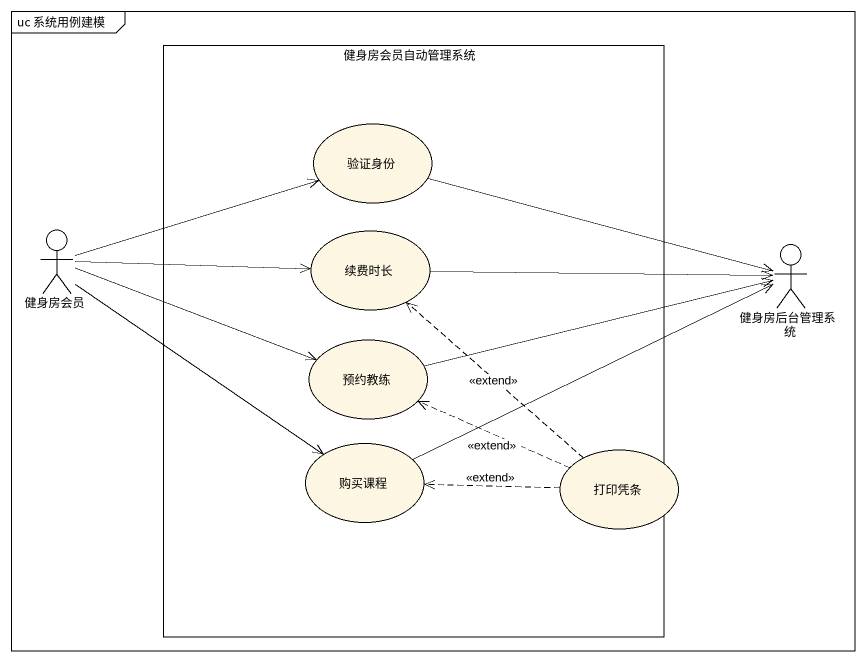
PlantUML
@startuml
mainframe uc 系统用例建模
rectangle 健身房会员自动管理系统 {
  usecase 验证身份
  usecase 续费时长
  usecase 预约教练
  usecase 购买课程
}
actor 健身房会员
actor 健身房后台管理系统
usecase 打印凭条
验证身份 -right-> 健身房后台管理系统
健身房会员 -right-> 验证身份
健身房会员 -right-> 续费时长
健身房会员 -right-> 预约教练
健身房会员 --> 购买课程
续费时长 -right-> 健身房后台管理系统
预约教练 -right-> 健身房后台管理系统
购买课程 -right-> 健身房后台管理系统
打印凭条 .up.> 续费时长 : <<extend>>
打印凭条 .left.> 预约教练 : <<extend>>
打印凭条 .left.> 购买课程 : <<extend>>
@enduml
